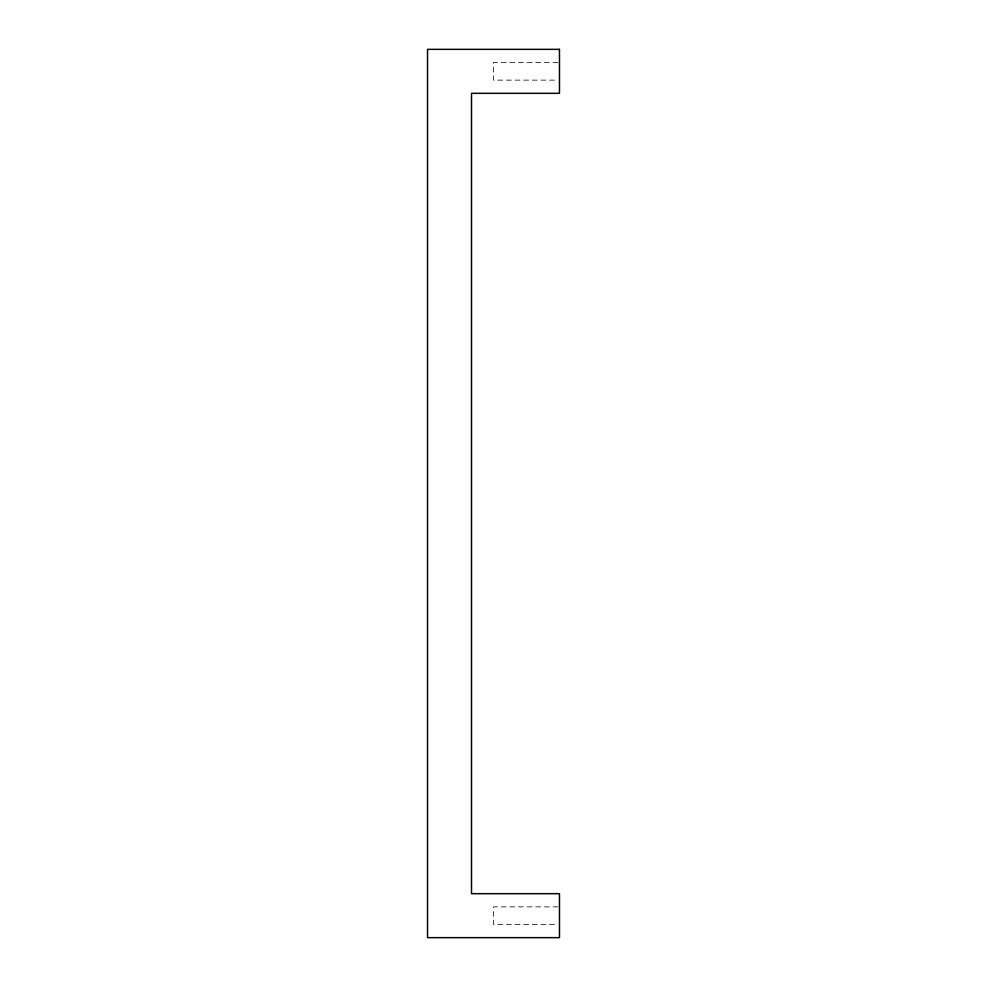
<?xml version="1.0" encoding="UTF-8"?>
<svg xmlns="http://www.w3.org/2000/svg" width="987" height="987" viewBox="0 0 987 987"><rect width="100%" height="100%" fill="white"/><g stroke="black" fill="none" stroke-linecap="round" stroke-linejoin="round"><path stroke-width="0.74" stroke-dasharray="4.93 3.7" d="M557.926 62.539L493.5 62.539L493.5 80.132L557.926 80.132M557.926 906.868L493.5 906.868L493.5 924.461L557.926 924.461"/><path stroke-width="1.48" d="M559.469 49.35L427.531 49.35L427.531 937.65L559.469 937.65L559.469 893.679L471.515 893.679L471.515 93.321L559.469 93.321L559.469 49.35"/></g></svg>
